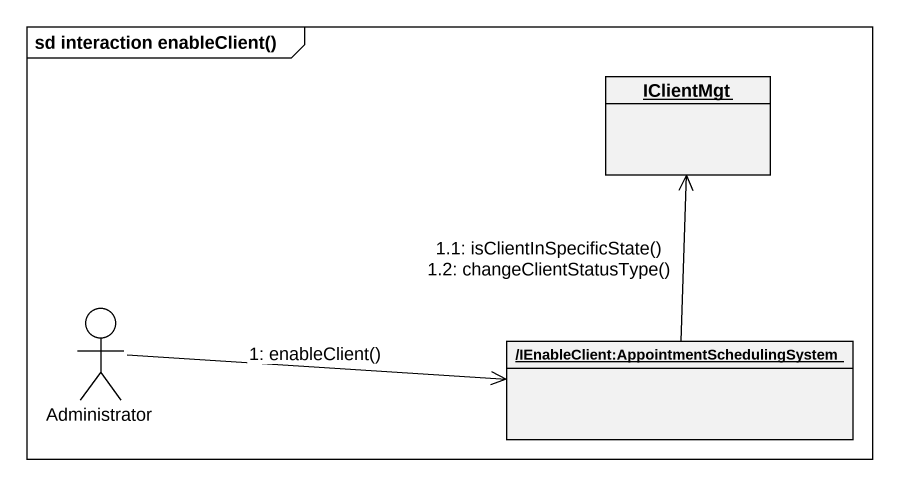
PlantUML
@startuml
mainframe sd interaction enableClient()
allowmixing
hide circle
hide empty members
object IClientMgt
actor Administrator
object "/IEnableClient:AppointmentSchedulingSystem" as IEnableClient
Administrator -right-> IEnableClient : 1: enableClient()
IEnableClient -up-> IClientMgt : 1.1: isClientInSpecificState()\n1.2: changeClientStatusType()
@enduml
